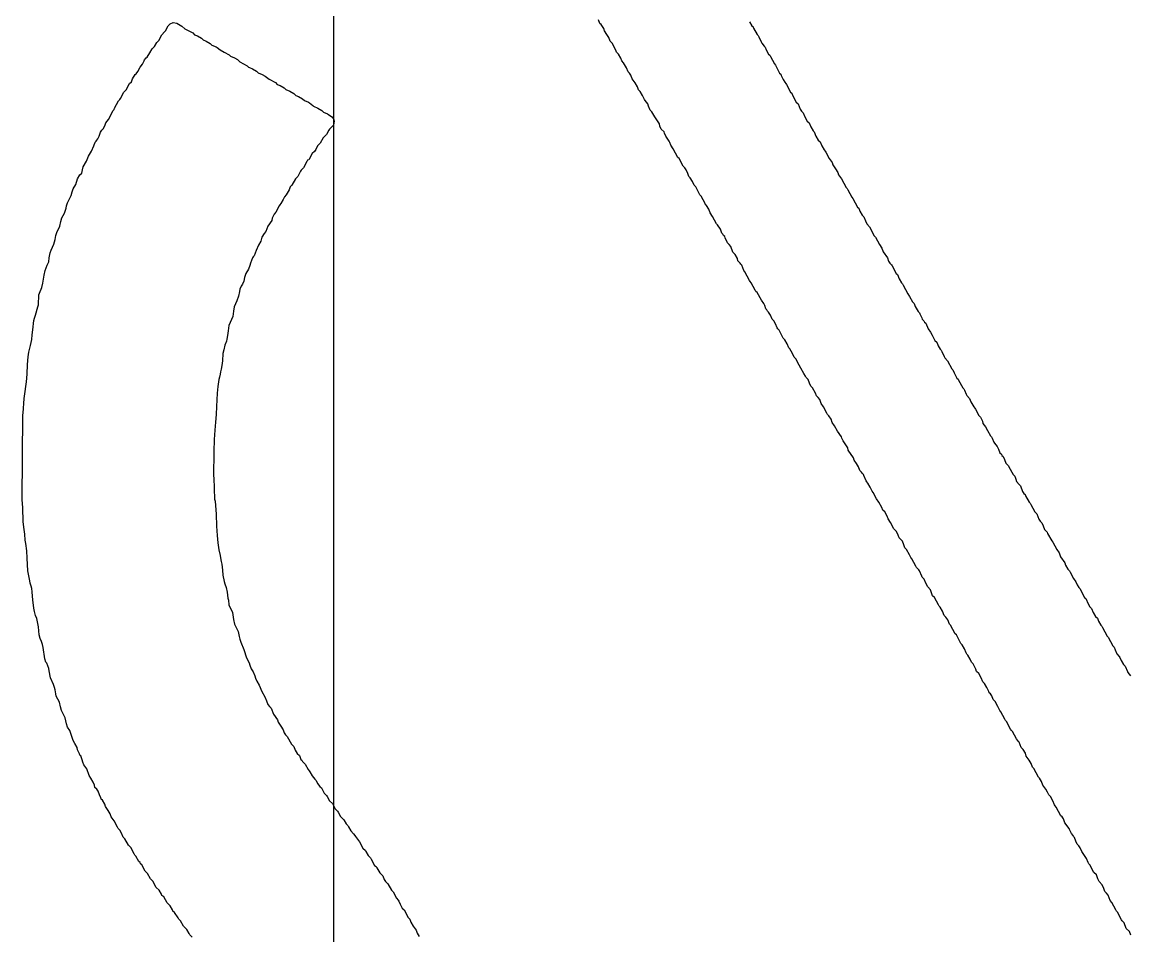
# Model space of a CAD drawing. Header units: inches. Extents: x 0 to 5379, y 0 to 5429.
# Drawn here: x 125.986 to 128.146, y 176.14 to 177.923 of the extents above; entities that cross this region are included whole.
import ezdxf

# ---------------------------------------------------------------- set-up
doc = ezdxf.new("R2010")
doc.units = ezdxf.units.IN
doc.layers.add('Top Layer', color=1, linetype='Continuous')
doc.layers.add('Top Overlay', color=2, linetype='Continuous')

msp = doc.modelspace()

# ---------------------------------------------------------------- linework, layer by layer
at = {"layer": 'Top Layer'}
msp.add_line((126.5936, 157.4444), (126.5936, 219.6116), dxfattribs=at)
at = {"layer": 'Top Overlay'}
for p, q in [((126.2706, 177.9155), (126.2745, 177.9194)), ((126.2745, 177.9194), (126.2802, 177.9217)), ((126.2802, 177.9217), (126.2869, 177.9206)), ((126.2869, 177.9206), (126.2971, 177.9149)), ((127.1124, 177.92), (127.1095, 177.9273)), ((127.1146, 177.9177), (127.1124, 177.92)), ((127.1202, 177.9099), (127.1146, 177.9177)), ((127.4042, 177.9234), (127.4087, 177.9155)), ((126.2537, 177.8896), (126.2582, 177.8975)), ((126.2582, 177.8975), (126.2633, 177.9037)), ((126.2633, 177.9037), (126.265, 177.9054)), ((126.265, 177.9054), (126.2706, 177.9155)), ((126.2971, 177.9149), (126.3027, 177.9093)), ((126.3027, 177.9093), (126.3083, 177.907)), ((126.3083, 177.907), (126.3185, 177.9014)), ((126.3185, 177.9014), (126.3219, 177.898)), ((126.3219, 177.898), (126.3275, 177.8958)), ((126.3275, 177.8958), (126.3354, 177.8913)), ((127.1214, 177.9054), (127.1202, 177.9099)), ((127.1259, 177.8986), (127.1214, 177.9054)), ((127.1298, 177.8924), (127.1259, 177.8986)), ((127.4087, 177.9155), (127.411, 177.9132)), ((127.411, 177.9132), (127.4121, 177.911)), ((127.4121, 177.911), (127.4189, 177.8986)), ((127.4189, 177.8986), (127.4211, 177.8963)), ((127.4211, 177.8963), (127.4222, 177.8941)), ((126.239, 177.8704), (126.2436, 177.8749)), ((126.2436, 177.8749), (126.2481, 177.8828)), ((126.2481, 177.8828), (126.2526, 177.8873)), ((126.2526, 177.8873), (126.2537, 177.8896)), ((126.3354, 177.8913), (126.3388, 177.8879)), ((126.3388, 177.8879), (126.3444, 177.8856)), ((126.3444, 177.8856), (126.3523, 177.8811)), ((126.3523, 177.8811), (126.3557, 177.8777)), ((126.3557, 177.8777), (126.3636, 177.8744)), ((126.3636, 177.8744), (126.3658, 177.8732)), ((127.1326, 177.8851), (127.1298, 177.8924)), ((127.136, 177.8817), (127.1326, 177.8851)), ((127.1417, 177.8715), (127.136, 177.8817)), ((127.4222, 177.8941), (127.4267, 177.8839)), ((127.4267, 177.8839), (127.4279, 177.8817)), ((127.4279, 177.8817), (127.4329, 177.8755)), ((127.4329, 177.8755), (127.4346, 177.8738)), ((127.4346, 177.8738), (127.4369, 177.8682)), ((126.2244, 177.849), (126.2272, 177.853)), ((126.2272, 177.853), (126.2295, 177.8541)), ((126.2295, 177.8541), (126.2345, 177.8625)), ((126.2345, 177.8625), (126.239, 177.8704)), ((126.3658, 177.8732), (126.372, 177.8682)), ((126.372, 177.8682), (126.3793, 177.8642)), ((126.3793, 177.8642), (126.3895, 177.8586)), ((126.3895, 177.8586), (126.3917, 177.8563)), ((126.3917, 177.8563), (126.3996, 177.853)), ((126.3996, 177.853), (126.4053, 177.8496)), ((127.1439, 177.8659), (127.1417, 177.8715)), ((127.145, 177.8637), (127.1439, 177.8659)), ((127.1484, 177.8603), (127.145, 177.8637)), ((127.1529, 177.8524), (127.1484, 177.8603)), ((127.1552, 177.8468), (127.1529, 177.8524)), ((127.4369, 177.8682), (127.4414, 177.8603)), ((127.4414, 177.8603), (127.4437, 177.858)), ((127.4437, 177.858), (127.4448, 177.8558)), ((127.4448, 177.8558), (127.4527, 177.8411)), ((126.2109, 177.8265), (126.2154, 177.8344)), ((126.2154, 177.8344), (126.2205, 177.8406)), ((126.2205, 177.8406), (126.2233, 177.8468)), ((126.2233, 177.8468), (126.2244, 177.849)), ((126.4053, 177.8496), (126.4098, 177.8451)), ((126.4098, 177.8451), (126.4244, 177.8372)), ((126.4244, 177.8372), (126.4267, 177.8349)), ((126.4267, 177.8349), (126.4289, 177.8338)), ((126.4289, 177.8338), (126.4346, 177.8315)), ((126.4346, 177.8315), (126.4424, 177.827)), ((127.1586, 177.8434), (127.1552, 177.8468)), ((127.1642, 177.8332), (127.1586, 177.8434)), ((127.1676, 177.8253), (127.1642, 177.8332)), ((127.4527, 177.8411), (127.4549, 177.8389)), ((127.4549, 177.8389), (127.4572, 177.8332)), ((127.4572, 177.8332), (127.4628, 177.8231)), ((126.1985, 177.8062), (126.2007, 177.8118)), ((126.2007, 177.8118), (126.2058, 177.8203)), ((126.2058, 177.8203), (126.2081, 177.8214)), ((126.2081, 177.8214), (126.2109, 177.8265)), ((126.4424, 177.827), (126.4458, 177.8237)), ((126.4458, 177.8237), (126.4537, 177.8203)), ((126.4537, 177.8203), (126.4593, 177.8169)), ((126.4593, 177.8169), (126.4672, 177.8113)), ((126.4672, 177.8113), (126.4796, 177.8045)), ((127.1698, 177.8231), (127.1676, 177.8253)), ((127.1726, 177.8191), (127.1698, 177.8231)), ((127.1755, 177.8118), (127.1726, 177.8191)), ((127.1811, 177.8039), (127.1755, 177.8118)), ((127.4628, 177.8231), (127.4651, 177.8208)), ((127.4651, 177.8208), (127.4662, 177.8186)), ((127.4662, 177.8186), (127.4696, 177.8107)), ((127.4696, 177.8107), (127.4729, 177.8051)), ((126.1838, 177.7859), (126.1883, 177.7904)), ((126.1883, 177.7904), (126.1951, 177.8028)), ((126.1951, 177.8028), (126.1985, 177.8062)), ((126.4796, 177.8045), (126.483, 177.8011)), ((126.483, 177.8011), (126.4886, 177.7989)), ((126.4886, 177.7989), (126.4965, 177.7944)), ((126.4965, 177.7944), (126.4999, 177.791)), ((126.4999, 177.791), (126.5078, 177.7876)), ((126.5078, 177.7876), (126.5157, 177.7831)), ((127.1856, 177.796), (127.1811, 177.8039)), ((127.1879, 177.7904), (127.1856, 177.796)), ((127.1912, 177.787), (127.1879, 177.7904)), ((127.1957, 177.7791), (127.1912, 177.787)), ((127.4729, 177.8051), (127.4752, 177.8028)), ((127.4752, 177.8028), (127.4763, 177.8006)), ((127.4763, 177.8006), (127.4842, 177.7859)), ((126.1658, 177.7544), (126.1737, 177.769)), ((126.1737, 177.769), (126.1759, 177.7713)), ((126.1759, 177.7713), (126.1771, 177.7735)), ((126.1771, 177.7735), (126.1838, 177.7859)), ((126.5157, 177.7831), (126.5191, 177.7797)), ((126.5191, 177.7797), (126.5247, 177.7775)), ((126.5247, 177.7775), (126.5326, 177.7729)), ((126.5326, 177.7729), (126.536, 177.7696)), ((126.536, 177.7696), (126.5439, 177.7662)), ((126.5439, 177.7662), (126.5461, 177.7651)), ((127.1991, 177.7713), (127.1957, 177.7791)), ((127.2008, 177.7696), (127.1991, 177.7713)), ((127.2059, 177.7634), (127.2008, 177.7696)), ((127.4842, 177.7859), (127.4865, 177.7837)), ((127.4865, 177.7837), (127.4876, 177.7814)), ((127.4876, 177.7814), (127.4955, 177.7667)), ((127.4955, 177.7667), (127.4989, 177.7634)), ((126.154, 177.7324), (126.163, 177.7504)), ((126.163, 177.7504), (126.1647, 177.7521)), ((126.1647, 177.7521), (126.1658, 177.7544)), ((126.5461, 177.7651), (126.5523, 177.76)), ((126.5523, 177.76), (126.554, 177.7583)), ((126.554, 177.7583), (126.5619, 177.7549)), ((126.5619, 177.7549), (126.5698, 177.7504)), ((126.5698, 177.7504), (126.5732, 177.747)), ((126.5732, 177.747), (126.581, 177.7437)), ((127.207, 177.7589), (127.2059, 177.7634)), ((127.2104, 177.751), (127.207, 177.7589)), ((127.2138, 177.7476), (127.2104, 177.751)), ((127.2194, 177.7375), (127.2138, 177.7476)), ((127.4989, 177.7634), (127.5028, 177.7527)), ((127.5028, 177.7527), (127.5056, 177.7487)), ((127.5056, 177.7487), (127.509, 177.7453)), ((127.509, 177.7453), (127.5124, 177.7375)), ((126.1444, 177.7149), (126.1472, 177.7222)), ((126.1472, 177.7222), (126.1489, 177.7262)), ((126.1489, 177.7262), (126.154, 177.7324)), ((126.581, 177.7437), (126.5833, 177.7425)), ((126.5833, 177.7425), (126.5895, 177.7375)), ((126.5895, 177.7375), (126.5929, 177.7341)), ((126.5929, 177.7341), (126.594, 177.7296)), ((126.594, 177.7296), (126.5929, 177.7217)), ((127.2284, 177.7239), (127.2194, 177.7375)), ((127.2295, 177.7194), (127.2284, 177.7239)), ((127.5124, 177.7375), (127.5169, 177.7296)), ((127.5169, 177.7296), (127.5203, 177.7262)), ((127.5203, 177.7262), (127.5237, 177.7183)), ((126.1354, 177.7003), (126.1382, 177.7076)), ((126.1382, 177.7076), (126.141, 177.7115)), ((126.141, 177.7115), (126.1444, 177.7149)), ((126.5794, 177.7036), (126.5726, 177.6969)), ((126.5839, 177.7115), (126.5794, 177.7036)), ((126.585, 177.7138), (126.5839, 177.7115)), ((126.5929, 177.7217), (126.585, 177.7138)), ((127.2318, 177.7138), (127.2295, 177.7194)), ((127.2374, 177.7082), (127.2318, 177.7138)), ((127.2386, 177.7059), (127.2374, 177.7082)), ((127.2408, 177.7003), (127.2386, 177.7059)), ((127.5237, 177.7183), (127.5282, 177.7104)), ((127.5282, 177.7104), (127.5304, 177.7082)), ((127.5304, 177.7082), (127.5338, 177.7003)), ((126.1207, 177.671), (126.1252, 177.6811)), ((126.1252, 177.6811), (126.1281, 177.6884)), ((126.1281, 177.6884), (126.1297, 177.6901)), ((126.1297, 177.6901), (126.1309, 177.6924)), ((126.1309, 177.6924), (126.1331, 177.6946)), ((126.1331, 177.6946), (126.1354, 177.7003)), ((126.5613, 177.6811), (126.5585, 177.6738)), ((126.567, 177.6867), (126.5613, 177.6811)), ((126.5726, 177.6969), (126.567, 177.6867)), ((127.2476, 177.6901), (127.2408, 177.7003)), ((127.2487, 177.6879), (127.2476, 177.6901)), ((127.251, 177.6822), (127.2487, 177.6879)), ((127.2555, 177.6755), (127.251, 177.6822)), ((127.5338, 177.7003), (127.5383, 177.6924)), ((127.5383, 177.6924), (127.5417, 177.689)), ((127.5417, 177.689), (127.5451, 177.6811)), ((127.5451, 177.6811), (127.5496, 177.6732)), ((126.1111, 177.6512), (126.1151, 177.6608)), ((126.1151, 177.6608), (126.1207, 177.671)), ((126.5512, 177.6665), (126.5444, 177.6541)), ((126.5557, 177.6698), (126.5512, 177.6665)), ((126.5568, 177.6721), (126.5557, 177.6698)), ((126.5585, 177.6738), (126.5568, 177.6721)), ((127.2645, 177.6586), (127.2555, 177.6755)), ((127.2667, 177.6563), (127.2645, 177.6586)), ((127.5496, 177.6732), (127.5518, 177.671)), ((127.5518, 177.671), (127.553, 177.6687)), ((127.553, 177.6687), (127.5597, 177.6563)), ((126.1033, 177.6343), (126.1044, 177.64)), ((126.1044, 177.64), (126.1111, 177.6512)), ((126.5343, 177.6383), (126.5298, 177.6338)), ((126.541, 177.6507), (126.5343, 177.6383)), ((126.5422, 177.6529), (126.541, 177.6507)), ((126.5444, 177.6541), (126.5422, 177.6529)), ((127.2746, 177.6417), (127.2667, 177.6563)), ((127.278, 177.6383), (127.2746, 177.6417)), ((127.2808, 177.6343), (127.278, 177.6383)), ((127.5597, 177.6563), (127.5654, 177.6484)), ((127.5654, 177.6484), (127.5665, 177.6439)), ((127.5665, 177.6439), (127.5721, 177.636)), ((127.5721, 177.636), (127.5766, 177.6293)), ((126.0903, 177.6056), (126.0937, 177.6169)), ((126.0937, 177.6169), (126.0982, 177.6248)), ((126.0982, 177.6248), (126.1016, 177.6281)), ((126.1016, 177.6281), (126.1033, 177.6343)), ((126.5185, 177.6169), (126.5117, 177.6045)), ((126.523, 177.6214), (126.5185, 177.6169)), ((126.5286, 177.6315), (126.523, 177.6214)), ((126.5298, 177.6338), (126.5286, 177.6315)), ((127.2836, 177.627), (127.2808, 177.6343)), ((127.2859, 177.6214), (127.2836, 177.627)), ((127.2887, 177.6186), (127.2859, 177.6214)), ((127.2932, 177.6118), (127.2887, 177.6186)), ((127.5766, 177.6293), (127.5777, 177.6248)), ((127.5777, 177.6248), (127.5834, 177.6169)), ((127.5834, 177.6169), (127.5924, 177.6)), ((126.083, 177.5915), (126.0852, 177.5972)), ((126.0852, 177.5972), (126.0903, 177.6056)), ((126.5061, 177.5955), (126.5005, 177.5853)), ((126.5084, 177.6011), (126.5061, 177.5955)), ((126.5117, 177.6045), (126.5084, 177.6011)), ((127.296, 177.6045), (127.2932, 177.6118)), ((127.2994, 177.6011), (127.296, 177.6045)), ((127.305, 177.591), (127.2994, 177.6011)), ((127.5924, 177.6), (127.5946, 177.5977)), ((127.5946, 177.5977), (127.5958, 177.5955)), ((127.5958, 177.5955), (127.6037, 177.5808)), ((126.074, 177.5701), (126.0813, 177.5842)), ((126.0813, 177.5842), (126.083, 177.5915)), ((126.4948, 177.5763), (126.4903, 177.5684)), ((126.4971, 177.5819), (126.4948, 177.5763)), ((126.5005, 177.5853), (126.4971, 177.5819)), ((127.3073, 177.5853), (127.305, 177.591)), ((127.3096, 177.5831), (127.3073, 177.5853)), ((127.3174, 177.5684), (127.3096, 177.5831)), ((127.6037, 177.5808), (127.6059, 177.5786)), ((127.6059, 177.5786), (127.6149, 177.5617)), ((126.0627, 177.5408), (126.0683, 177.5498)), ((126.0683, 177.5498), (126.0711, 177.5594)), ((126.0711, 177.5594), (126.0723, 177.5639)), ((126.0723, 177.5639), (126.074, 177.5701)), ((126.4802, 177.5515), (126.4768, 177.5481)), ((126.487, 177.5639), (126.4802, 177.5515)), ((126.4881, 177.5662), (126.487, 177.5639)), ((126.4903, 177.5684), (126.4881, 177.5662)), ((127.3186, 177.5662), (127.3174, 177.5684)), ((127.3203, 177.5645), (127.3186, 177.5662)), ((127.3248, 177.5577), (127.3203, 177.5645)), ((127.3276, 177.5504), (127.3248, 177.5577)), ((127.3321, 177.5436), (127.3276, 177.5504)), ((127.6149, 177.5617), (127.6172, 177.5594)), ((127.6172, 177.5594), (127.6194, 177.5538)), ((127.6194, 177.5538), (127.6239, 177.5459)), ((126.0588, 177.5245), (126.061, 177.5335)), ((126.061, 177.5335), (126.0627, 177.5408)), ((126.4723, 177.5357), (126.4644, 177.5245)), ((126.4734, 177.5403), (126.4723, 177.5357)), ((126.4768, 177.5481), (126.4734, 177.5403)), ((127.34, 177.529), (127.3321, 177.5436)), ((127.3417, 177.5273), (127.34, 177.529)), ((127.6239, 177.5459), (127.6273, 177.5425)), ((127.6273, 177.5425), (127.6307, 177.5346)), ((127.6307, 177.5346), (127.633, 177.529)), ((127.633, 177.529), (127.638, 177.5228)), ((126.0497, 177.4986), (126.0509, 177.5064)), ((126.0509, 177.5064), (126.0531, 177.5121)), ((126.0531, 177.5121), (126.0588, 177.5245)), ((126.4577, 177.5098), (126.4532, 177.5031)), ((126.4605, 177.5138), (126.4577, 177.5098)), ((126.4644, 177.5245), (126.4605, 177.5138)), ((127.3473, 177.5183), (127.3417, 177.5273)), ((127.3501, 177.511), (127.3473, 177.5183)), ((127.3524, 177.5087), (127.3501, 177.511)), ((127.3535, 177.5064), (127.3524, 177.5087)), ((127.3558, 177.5042), (127.3535, 177.5064)), ((127.638, 177.5228), (127.6476, 177.5053)), ((126.0424, 177.4777), (126.0475, 177.4895)), ((126.0475, 177.4895), (126.0497, 177.4986)), ((126.4464, 177.4873), (126.4419, 177.4772)), ((126.4509, 177.4952), (126.4464, 177.4873)), ((126.4532, 177.5031), (126.4509, 177.4952)), ((127.3569, 177.5019), (127.3558, 177.5042)), ((127.3614, 177.4918), (127.3569, 177.5019)), ((127.3648, 177.4884), (127.3614, 177.4918)), ((127.3676, 177.4845), (127.3648, 177.4884)), ((127.3715, 177.4738), (127.3676, 177.4845)), ((127.6476, 177.5053), (127.6499, 177.5031)), ((127.6499, 177.5031), (127.6578, 177.4884)), ((127.6578, 177.4884), (127.6623, 177.4817)), ((126.0385, 177.4625), (126.0402, 177.4721)), ((126.0402, 177.4721), (126.0424, 177.4777)), ((126.4362, 177.4648), (126.4351, 177.4625)), ((126.4379, 177.4664), (126.4362, 177.4648)), ((126.4419, 177.4772), (126.4379, 177.4664)), ((127.376, 177.4693), (127.3715, 177.4738)), ((127.3805, 177.4614), (127.376, 177.4693)), ((127.6623, 177.4817), (127.6651, 177.4743)), ((127.6651, 177.4743), (127.6735, 177.4625)), ((126.0306, 177.4377), (126.0345, 177.4484)), ((126.0345, 177.4484), (126.0373, 177.4546)), ((126.0373, 177.4546), (126.0385, 177.4625)), ((126.4295, 177.4479), (126.4267, 177.4405)), ((126.4306, 177.4524), (126.4295, 177.4479)), ((126.4351, 177.4625), (126.4306, 177.4524)), ((127.3817, 177.4569), (127.3805, 177.4614)), ((127.3862, 177.4524), (127.3817, 177.4569)), ((127.3873, 177.4501), (127.3862, 177.4524)), ((127.389, 177.4484), (127.3873, 177.4501)), ((127.3929, 177.4377), (127.389, 177.4484)), ((127.6735, 177.4625), (127.6752, 177.4563)), ((127.6752, 177.4563), (127.678, 177.4524)), ((127.678, 177.4524), (127.6814, 177.449)), ((127.6814, 177.449), (127.6825, 177.4467)), ((127.6825, 177.4467), (127.6904, 177.4321)), ((126.0261, 177.4129), (126.0283, 177.4287)), ((126.0283, 177.4287), (126.0306, 177.4377)), ((126.4193, 177.4242), (126.4177, 177.4169)), ((126.4216, 177.4321), (126.4193, 177.4242)), ((126.4267, 177.4405), (126.4216, 177.4321)), ((127.3952, 177.4355), (127.3929, 177.4377)), ((127.4042, 177.4186), (127.3952, 177.4355)), ((127.6904, 177.4321), (127.6927, 177.4298)), ((127.6927, 177.4298), (127.6961, 177.4219)), ((127.6961, 177.4219), (127.7006, 177.414)), ((126.0193, 177.3938), (126.0238, 177.405)), ((126.0238, 177.405), (126.0261, 177.4129)), ((126.4103, 177.4017), (126.4092, 177.3971)), ((126.4126, 177.4073), (126.4103, 177.4017)), ((126.4137, 177.4095), (126.4126, 177.4073)), ((126.4154, 177.4112), (126.4137, 177.4095)), ((126.4177, 177.4169), (126.4154, 177.4112)), ((127.4053, 177.4163), (127.4042, 177.4186)), ((127.4076, 177.414), (127.4053, 177.4163)), ((127.4155, 177.3994), (127.4076, 177.414)), ((127.4166, 177.3971), (127.4155, 177.3994)), ((127.7006, 177.414), (127.7028, 177.4118)), ((127.7028, 177.4118), (127.704, 177.4095)), ((127.704, 177.4095), (127.713, 177.3926)), ((126.0171, 177.3712), (126.0182, 177.3904)), ((126.0182, 177.3904), (126.0193, 177.3938)), ((126.4041, 177.3786), (126.3991, 177.3667)), ((126.4075, 177.3876), (126.4041, 177.3786)), ((126.4092, 177.3971), (126.4075, 177.3876)), ((127.4189, 177.3949), (127.4166, 177.3971)), ((127.4273, 177.3797), (127.4189, 177.3949)), ((127.4324, 177.3735), (127.4273, 177.3797)), ((127.713, 177.3926), (127.7163, 177.387)), ((127.7163, 177.387), (127.722, 177.3769)), ((127.722, 177.3769), (127.7254, 177.3735)), ((126.0114, 177.3509), (126.0159, 177.3667)), ((126.0159, 177.3667), (126.0171, 177.3712)), ((126.3979, 177.3588), (126.3962, 177.3481)), ((126.3991, 177.3667), (126.3979, 177.3588)), ((127.4341, 177.3695), (127.4324, 177.3735)), ((127.4358, 177.3633), (127.4341, 177.3695)), ((127.438, 177.3611), (127.4358, 177.3633)), ((127.4391, 177.3588), (127.438, 177.3611)), ((127.4414, 177.3566), (127.4391, 177.3588)), ((127.4448, 177.3509), (127.4414, 177.3566)), ((127.7254, 177.3735), (127.7276, 177.3678)), ((127.7276, 177.3678), (127.7332, 177.3577)), ((127.7332, 177.3577), (127.7355, 177.3554)), ((127.7355, 177.3554), (127.7366, 177.3532)), ((126.0064, 177.3222), (126.0086, 177.3402)), ((126.0086, 177.3402), (126.0097, 177.3447)), ((126.0097, 177.3447), (126.0114, 177.3509)), ((126.3912, 177.3363), (126.3889, 177.3307)), ((126.394, 177.3425), (126.3912, 177.3363)), ((126.3962, 177.3481), (126.394, 177.3425)), ((127.4482, 177.3431), (127.4448, 177.3509)), ((127.4515, 177.3397), (127.4482, 177.3431)), ((127.4549, 177.334), (127.4515, 177.3397)), ((127.4583, 177.3262), (127.4549, 177.334)), ((127.7366, 177.3532), (127.74, 177.3453)), ((127.74, 177.3453), (127.7411, 177.3431)), ((127.7411, 177.3431), (127.7445, 177.3397)), ((127.7445, 177.3397), (127.7456, 177.3374)), ((127.7456, 177.3374), (127.7479, 177.3352)), ((127.7479, 177.3352), (127.7524, 177.3239)), ((126.0041, 177.3031), (126.0052, 177.3121)), ((126.0052, 177.3121), (126.0064, 177.3222)), ((126.3872, 177.32), (126.3861, 177.3109)), ((126.3889, 177.3307), (126.3872, 177.32)), ((127.4594, 177.3239), (127.4583, 177.3262)), ((127.4617, 177.3216), (127.4594, 177.3239)), ((127.4662, 177.3138), (127.4617, 177.3216)), ((127.4696, 177.3059), (127.4662, 177.3138)), ((127.7524, 177.3239), (127.7575, 177.3177)), ((127.7575, 177.3177), (127.7603, 177.3115)), ((125.9985, 177.2783), (126.0018, 177.2918)), ((126.0018, 177.2918), (126.0041, 177.3031)), ((126.381, 177.2923), (126.3788, 177.2833)), ((126.3838, 177.2997), (126.381, 177.2923)), ((126.385, 177.3042), (126.3838, 177.2997)), ((126.3861, 177.3109), (126.385, 177.3042)), ((127.4729, 177.3025), (127.4696, 177.3059)), ((127.4775, 177.2946), (127.4729, 177.3025)), ((127.4808, 177.2867), (127.4775, 177.2946)), ((127.7603, 177.3115), (127.7659, 177.3014)), ((127.7659, 177.3014), (127.7693, 177.298)), ((127.7693, 177.298), (127.7721, 177.2907)), ((127.7721, 177.2907), (127.7761, 177.2845)), ((125.9962, 177.2546), (125.9973, 177.2692)), ((125.9973, 177.2692), (125.9985, 177.2783)), ((126.3771, 177.276), (126.376, 177.2614)), ((126.3788, 177.2833), (126.3771, 177.276)), ((127.4825, 177.285), (127.4808, 177.2867)), ((127.4882, 177.276), (127.4825, 177.285)), ((127.491, 177.2687), (127.4882, 177.276)), ((127.4944, 177.2653), (127.491, 177.2687)), ((127.7761, 177.2845), (127.7783, 177.2822)), ((127.7783, 177.2822), (127.7795, 177.28)), ((127.7795, 177.28), (127.784, 177.2698)), ((127.784, 177.2698), (127.7851, 177.2676)), ((125.9951, 177.2354), (125.9962, 177.2546)), ((126.3748, 177.2523), (126.3737, 177.2456)), ((126.376, 177.2614), (126.3748, 177.2523)), ((127.5011, 177.2529), (127.4944, 177.2653)), ((127.5045, 177.2473), (127.5011, 177.2529)), ((127.5101, 177.2371), (127.5045, 177.2473)), ((127.7851, 177.2676), (127.7902, 177.2614)), ((127.7902, 177.2614), (127.7986, 177.2461)), ((125.994, 177.2208), (125.9951, 177.2354)), ((126.3692, 177.2253), (126.3669, 177.2118)), ((126.3703, 177.2298), (126.3692, 177.2253)), ((126.3715, 177.2354), (126.3703, 177.2298)), ((126.3726, 177.2399), (126.3715, 177.2354)), ((126.3737, 177.2456), (126.3726, 177.2399)), ((127.5135, 177.2315), (127.5101, 177.2371)), ((127.5146, 177.2292), (127.5135, 177.2315)), ((127.5186, 177.2253), (127.5146, 177.2292)), ((127.5214, 177.218), (127.5186, 177.2253)), ((127.7986, 177.2461), (127.8009, 177.2439)), ((127.8009, 177.2439), (127.8031, 177.2383)), ((127.8031, 177.2383), (127.8087, 177.2281)), ((127.8087, 177.2281), (127.811, 177.2259)), ((127.811, 177.2259), (127.8121, 177.2236)), ((125.9917, 177.2016), (125.9928, 177.2118)), ((125.9928, 177.2118), (125.994, 177.2208)), ((126.3669, 177.2118), (126.3658, 177.1983)), ((127.5237, 177.2123), (127.5214, 177.218)), ((127.527, 177.209), (127.5237, 177.2123)), ((127.5327, 177.1988), (127.527, 177.209)), ((127.8121, 177.2236), (127.82, 177.209)), ((127.82, 177.209), (127.8223, 177.2067)), ((127.8223, 177.2067), (127.8234, 177.2045)), ((127.8234, 177.2045), (127.8268, 177.1966)), ((125.9878, 177.1594), (125.9895, 177.1881)), ((125.9895, 177.1881), (125.9917, 177.2016)), ((126.3658, 177.1983), (126.3647, 177.1723)), ((127.5349, 177.1932), (127.5327, 177.1988)), ((127.5383, 177.1898), (127.5349, 177.1932)), ((127.5411, 177.1859), (127.5383, 177.1898)), ((127.5439, 177.1785), (127.5411, 177.1859)), ((127.8268, 177.1966), (127.8279, 177.1943)), ((127.8279, 177.1943), (127.833, 177.1881)), ((127.833, 177.1881), (127.8358, 177.1819)), ((126.3647, 177.1723), (126.3636, 177.1566)), ((127.5484, 177.1718), (127.5439, 177.1785)), ((127.5552, 177.1594), (127.5484, 177.1718)), ((127.8358, 177.1819), (127.8414, 177.1718)), ((127.8414, 177.1718), (127.8437, 177.1695)), ((127.8437, 177.1695), (127.8448, 177.1673)), ((127.8448, 177.1673), (127.8516, 177.1549)), ((125.9855, 176.9903), (125.9866, 177.156)), ((125.9866, 177.156), (125.9878, 177.1594)), ((126.3624, 177.1419), (126.3613, 177.1261)), ((126.3636, 177.1566), (126.3624, 177.1419)), ((127.5563, 177.1571), (127.5552, 177.1594)), ((127.5592, 177.1543), (127.5563, 177.1571)), ((127.5637, 177.1475), (127.5592, 177.1543)), ((127.5654, 177.1413), (127.5637, 177.1475)), ((127.5699, 177.1346), (127.5654, 177.1413)), ((127.8516, 177.1549), (127.855, 177.1515)), ((127.855, 177.1515), (127.8583, 177.1436)), ((127.8583, 177.1436), (127.8595, 177.1391)), ((127.8595, 177.1391), (127.8645, 177.1329)), ((126.3613, 177.1261), (126.3602, 177.1081)), ((127.5755, 177.1244), (127.5699, 177.1346)), ((127.5834, 177.1132), (127.5755, 177.1244)), ((127.8645, 177.1329), (127.8685, 177.1256)), ((127.8685, 177.1256), (127.8741, 177.1154)), ((126.3602, 177.1081), (126.3591, 177.0844)), ((127.5845, 177.1109), (127.5834, 177.1132)), ((127.5868, 177.1053), (127.5845, 177.1109)), ((127.5958, 177.0918), (127.5868, 177.1053)), ((127.8741, 177.1154), (127.8764, 177.1132)), ((127.8764, 177.1132), (127.8775, 177.1109)), ((127.8775, 177.1109), (127.8809, 177.103)), ((127.8809, 177.103), (127.882, 177.1008)), ((127.882, 177.1008), (127.8871, 177.0946)), ((126.3591, 177.0844), (126.3585, 177.0366)), ((127.5969, 177.0873), (127.5958, 177.0918)), ((127.607, 177.0726), (127.5969, 177.0873)), ((127.8871, 177.0946), (127.8899, 177.0895)), ((127.8899, 177.0895), (127.8927, 177.0822)), ((127.8927, 177.0822), (127.8955, 177.0794)), ((127.8955, 177.0794), (127.8966, 177.0771)), ((127.8966, 177.0771), (127.8989, 177.0749)), ((127.8989, 177.0749), (127.9012, 177.0692)), ((127.6082, 177.0681), (127.607, 177.0726)), ((127.6127, 177.0613), (127.6082, 177.0681)), ((127.6166, 177.0551), (127.6127, 177.0613)), ((127.6194, 177.0478), (127.6166, 177.0551)), ((127.9012, 177.0692), (127.904, 177.0619)), ((127.904, 177.0619), (127.909, 177.0568)), ((127.909, 177.0568), (127.9102, 177.0546)), ((127.9102, 177.0546), (127.9181, 177.0399)), ((126.3585, 177.0366), (126.3596, 177.0332)), ((126.3596, 177.0332), (126.3607, 176.9915)), ((127.6228, 177.0444), (127.6194, 177.0478)), ((127.6239, 177.0422), (127.6228, 177.0444)), ((127.6262, 177.0399), (127.6239, 177.0422)), ((127.6273, 177.0377), (127.6262, 177.0399)), ((127.6318, 177.0275), (127.6273, 177.0377)), ((127.9181, 177.0399), (127.9214, 177.0366)), ((127.9214, 177.0366), (127.9237, 177.0309)), ((127.9237, 177.0309), (127.9248, 177.0264)), ((127.633, 177.0253), (127.6318, 177.0275)), ((127.6352, 177.023), (127.633, 177.0253)), ((127.6397, 177.0151), (127.6352, 177.023)), ((127.6431, 177.0073), (127.6397, 177.0151)), ((127.9248, 177.0264), (127.9299, 177.0202)), ((127.9299, 177.0202), (127.9327, 177.0174)), ((127.9327, 177.0174), (127.9366, 177.0067)), ((125.9866, 176.9757), (125.9855, 176.9903)), ((126.3607, 176.9915), (126.3619, 176.9881)), ((126.3619, 176.9881), (126.3636, 176.9627)), ((127.6454, 177.005), (127.6431, 177.0073)), ((127.6521, 176.9926), (127.6454, 177.005)), ((127.6566, 176.9858), (127.6521, 176.9926)), ((127.9366, 177.0067), (127.9395, 177.0027)), ((127.9395, 177.0027), (127.9417, 177.0005)), ((127.9417, 177.0005), (127.9428, 176.9982)), ((127.9428, 176.9982), (127.9496, 176.9858)), ((125.9878, 176.9475), (125.9866, 176.9757)), ((127.6623, 176.9757), (127.6566, 176.9858)), ((127.6645, 176.9701), (127.6623, 176.9757)), ((127.6679, 176.9667), (127.6645, 176.9701)), ((127.6724, 176.9588), (127.6679, 176.9667)), ((127.9496, 176.9858), (127.9519, 176.9836)), ((127.9519, 176.9836), (127.953, 176.9813)), ((127.953, 176.9813), (127.9609, 176.9667)), ((127.9609, 176.9667), (127.9643, 176.9633)), ((125.9895, 176.9323), (125.9878, 176.9475)), ((126.3636, 176.9627), (126.3647, 176.9391)), ((127.6747, 176.9532), (127.6724, 176.9588)), ((127.6792, 176.9464), (127.6747, 176.9532)), ((127.6859, 176.934), (127.6792, 176.9464)), ((127.9643, 176.9633), (127.9682, 176.9526)), ((127.9682, 176.9526), (127.971, 176.9487)), ((127.971, 176.9487), (127.9744, 176.9453)), ((127.9744, 176.9453), (127.9767, 176.9396)), ((125.9906, 176.9233), (125.9895, 176.9323)), ((125.9917, 176.912), (125.9906, 176.9233)), ((126.3647, 176.9391), (126.3658, 176.9211)), ((127.691, 176.9289), (127.6859, 176.934)), ((127.6938, 176.9216), (127.691, 176.9289)), ((127.9767, 176.9396), (127.9795, 176.9323)), ((127.9795, 176.9323), (127.9845, 176.9272)), ((127.9845, 176.9272), (127.9857, 176.925)), ((127.9857, 176.925), (127.9936, 176.9103)), ((125.9928, 176.9053), (125.9917, 176.912)), ((125.9945, 176.8912), (125.9928, 176.9053)), ((126.3658, 176.9211), (126.3669, 176.9064)), ((126.3669, 176.9064), (126.3692, 176.8929)), ((127.6961, 176.916), (127.6938, 176.9216)), ((127.7023, 176.9098), (127.6961, 176.916)), ((127.7051, 176.9025), (127.7023, 176.9098)), ((127.7073, 176.8968), (127.7051, 176.9025)), ((127.9936, 176.9103), (127.9958, 176.9081)), ((127.9958, 176.9081), (128.0037, 176.8934)), ((125.9956, 176.8765), (125.9945, 176.8912)), ((126.3692, 176.8929), (126.3715, 176.8816)), ((126.3715, 176.8816), (126.3726, 176.8771)), ((127.7107, 176.8934), (127.7073, 176.8968)), ((127.7163, 176.8833), (127.7107, 176.8934)), ((127.7186, 176.8777), (127.7163, 176.8833)), ((128.0037, 176.8934), (128.0082, 176.8867)), ((128.0082, 176.8867), (128.011, 176.8794)), ((125.9968, 176.8517), (125.9956, 176.8765)), ((126.3726, 176.8771), (126.3737, 176.8703)), ((126.3737, 176.8703), (126.3748, 176.8647)), ((126.3748, 176.8647), (126.376, 176.8534)), ((127.7209, 176.8754), (127.7186, 176.8777)), ((127.7287, 176.8608), (127.7209, 176.8754)), ((127.7299, 176.8585), (127.7287, 176.8608)), ((127.7344, 176.854), (127.7299, 176.8585)), ((128.011, 176.8794), (128.0195, 176.8675)), ((128.0195, 176.8675), (128.0206, 176.863)), ((128.0206, 176.863), (128.0251, 176.8551)), ((126.0002, 176.8326), (125.9968, 176.8517)), ((126.376, 176.8534), (126.3771, 176.8433)), ((126.3771, 176.8433), (126.3793, 176.8309)), ((127.7355, 176.8517), (127.7344, 176.854)), ((127.74, 176.8416), (127.7355, 176.8517)), ((127.7411, 176.8394), (127.74, 176.8416)), ((127.7451, 176.8354), (127.7411, 176.8394)), ((128.0251, 176.8551), (128.0285, 176.8517)), ((128.0285, 176.8517), (128.0296, 176.8495)), ((128.0296, 176.8495), (128.0364, 176.8371)), ((128.0364, 176.8371), (128.0409, 176.8303)), ((126.0013, 176.8281), (126.0002, 176.8326)), ((126.003, 176.8219), (126.0013, 176.8281)), ((126.0041, 176.8174), (126.003, 176.8219)), ((126.0052, 176.8106), (126.0041, 176.8174)), ((126.3793, 176.8309), (126.3805, 176.8264)), ((126.3805, 176.8264), (126.3833, 176.8191)), ((126.3833, 176.8191), (126.3855, 176.8101)), ((127.7479, 176.8281), (127.7451, 176.8354)), ((127.7518, 176.8208), (127.7479, 176.8281)), ((127.7569, 176.8146), (127.7518, 176.8208)), ((128.0409, 176.8303), (128.0431, 176.8247)), ((128.0431, 176.8247), (128.0465, 176.8191)), ((128.0465, 176.8191), (128.0488, 176.8168)), ((128.0488, 176.8168), (128.0499, 176.8146)), ((126.0064, 176.7948), (126.0052, 176.8106)), ((126.0075, 176.7847), (126.0064, 176.7948)), ((126.3855, 176.8101), (126.3867, 176.7988)), ((126.3867, 176.7988), (126.3878, 176.7943)), ((126.3878, 176.7943), (126.3889, 176.7853)), ((127.7586, 176.8106), (127.7569, 176.8146)), ((127.7614, 176.8033), (127.7586, 176.8106)), ((127.7648, 176.7999), (127.7614, 176.8033)), ((127.7727, 176.7853), (127.7648, 176.7999)), ((128.0499, 176.8146), (128.0578, 176.7999)), ((128.0578, 176.7999), (128.06, 176.7977)), ((128.06, 176.7977), (128.0645, 176.7875)), ((126.0086, 176.7791), (126.0075, 176.7847)), ((126.0097, 176.7723), (126.0086, 176.7791)), ((126.0114, 176.765), (126.0097, 176.7723)), ((126.3889, 176.7853), (126.3957, 176.7706)), ((127.7738, 176.783), (127.7727, 176.7853)), ((127.7761, 176.7808), (127.7738, 176.783)), ((127.7806, 176.7729), (127.7761, 176.7808)), ((127.784, 176.765), (127.7806, 176.7729)), ((128.0645, 176.7875), (128.0679, 176.7819)), ((128.0679, 176.7819), (128.0713, 176.7785)), ((128.0713, 176.7785), (128.0747, 176.7706)), ((126.0142, 176.7588), (126.0114, 176.765)), ((126.0171, 176.7424), (126.0142, 176.7588)), ((126.3957, 176.7706), (126.3979, 176.7571)), ((126.3979, 176.7571), (126.3996, 176.7475)), ((127.7873, 176.7616), (127.784, 176.765)), ((127.7907, 176.756), (127.7873, 176.7616)), ((127.7941, 176.7481), (127.7907, 176.756)), ((128.0747, 176.7706), (128.0792, 176.7627)), ((128.0792, 176.7627), (128.0826, 176.7593)), ((128.0826, 176.7593), (128.0848, 176.7537)), ((128.0848, 176.7537), (128.0893, 176.7458)), ((126.0187, 176.7272), (126.0171, 176.7424)), ((126.3996, 176.7475), (126.4069, 176.7334)), ((126.4069, 176.7334), (126.4086, 176.7239)), ((127.7964, 176.7458), (127.7941, 176.7481)), ((127.8054, 176.7289), (127.7964, 176.7458)), ((127.8076, 176.7267), (127.8054, 176.7289)), ((128.0893, 176.7458), (128.0916, 176.7436)), ((128.0916, 176.7436), (128.0927, 176.7413)), ((128.0927, 176.7413), (128.1017, 176.7244)), ((126.0204, 176.7199), (126.0187, 176.7272)), ((126.0233, 176.7137), (126.0204, 176.7199)), ((126.0255, 176.7081), (126.0233, 176.7137)), ((126.0266, 176.7024), (126.0255, 176.7081)), ((126.4086, 176.7239), (126.4098, 176.7182)), ((126.4098, 176.7182), (126.412, 176.7126)), ((126.412, 176.7126), (126.4182, 176.6985)), ((127.8166, 176.7098), (127.8076, 176.7267)), ((127.8189, 176.7075), (127.8166, 176.7098)), ((127.8234, 176.6996), (127.8189, 176.7075)), ((128.1017, 176.7244), (128.104, 176.7222)), ((128.104, 176.7222), (128.113, 176.7053)), ((126.03, 176.6799), (126.0266, 176.7024)), ((126.4182, 176.6985), (126.4199, 176.6923)), ((126.4199, 176.6923), (126.421, 176.6878)), ((126.421, 176.6878), (126.4233, 176.6822)), ((127.8268, 176.6917), (127.8234, 176.6996)), ((127.8279, 176.6895), (127.8268, 176.6917)), ((127.8302, 176.6872), (127.8279, 176.6895)), ((127.8347, 176.6793), (127.8302, 176.6872)), ((128.113, 176.7053), (128.1153, 176.703)), ((128.1153, 176.703), (128.1175, 176.6974)), ((128.1175, 176.6974), (128.1203, 176.69)), ((128.1203, 176.69), (128.1254, 176.685)), ((126.0317, 176.6737), (126.03, 176.6799)), ((126.0334, 176.672), (126.0317, 176.6737)), ((126.0373, 176.6613), (126.0334, 176.672)), ((126.4233, 176.6822), (126.4284, 176.6726)), ((126.4284, 176.6726), (126.4295, 176.6681)), ((126.4295, 176.6681), (126.4323, 176.6607)), ((127.8369, 176.6737), (127.8347, 176.6793)), ((127.8403, 176.6703), (127.8369, 176.6737)), ((127.8459, 176.6602), (127.8403, 176.6703)), ((128.1254, 176.685), (128.1265, 176.6827)), ((128.1265, 176.6827), (128.1288, 176.6771)), ((128.1288, 176.6771), (128.1333, 176.6692)), ((128.1333, 176.6692), (128.1367, 176.6658)), ((128.1367, 176.6658), (128.1412, 176.6557)), ((126.0385, 176.6568), (126.0373, 176.6613)), ((126.0407, 176.6433), (126.0385, 176.6568)), ((126.0469, 176.6303), (126.0407, 176.6433)), ((126.4323, 176.6607), (126.4362, 176.6545)), ((126.4362, 176.6545), (126.4396, 176.6467)), ((126.4396, 176.6467), (126.4408, 176.6422)), ((126.4408, 176.6422), (126.443, 176.6365)), ((127.8471, 176.6557), (127.8459, 176.6602)), ((127.8516, 176.6512), (127.8471, 176.6557)), ((127.8561, 176.6433), (127.8516, 176.6512)), ((127.8595, 176.6354), (127.8561, 176.6433)), ((128.1412, 176.6557), (128.1423, 176.6534)), ((128.1423, 176.6534), (128.1474, 176.6472)), ((126.0486, 176.6241), (126.0469, 176.6303)), ((126.0497, 176.6196), (126.0486, 176.6241)), ((126.443, 176.6365), (126.4475, 176.6286)), ((126.4475, 176.6286), (126.4532, 176.6162)), ((127.8628, 176.632), (127.8595, 176.6354)), ((127.8673, 176.6241), (127.8628, 176.632)), ((127.8707, 176.6162), (127.8673, 176.6241)), ((126.0509, 176.6117), (126.0497, 176.6196)), ((126.052, 176.6072), (126.0509, 176.6117)), ((126.0582, 176.5954), (126.052, 176.6072)), ((126.4532, 176.6162), (126.4588, 176.6061)), ((126.4588, 176.6061), (126.4622, 176.5982)), ((127.8719, 176.614), (127.8707, 176.6162)), ((127.8741, 176.6117), (127.8719, 176.614)), ((127.8769, 176.6078), (127.8741, 176.6117)), ((127.8797, 176.6005), (127.8769, 176.6078)), ((127.8831, 176.5971), (127.8797, 176.6005)), ((126.0604, 176.5864), (126.0582, 176.5954)), ((126.0621, 176.579), (126.0604, 176.5864)), ((126.0695, 176.565), (126.0621, 176.579)), ((126.4622, 176.5982), (126.465, 176.5909)), ((126.465, 176.5909), (126.4678, 176.5869)), ((126.4678, 176.5869), (126.4712, 176.5836)), ((126.4712, 176.5836), (126.4757, 176.5723)), ((127.8888, 176.5869), (127.8831, 176.5971)), ((127.8921, 176.579), (127.8888, 176.5869)), ((127.8944, 176.5768), (127.8921, 176.579)), ((126.0723, 176.5531), (126.0695, 176.565)), ((126.4757, 176.5723), (126.4836, 176.561)), ((126.4836, 176.561), (126.4847, 176.5565)), ((126.4847, 176.5565), (126.4903, 176.5486)), ((127.9023, 176.5621), (127.8944, 176.5768)), ((127.9034, 176.5599), (127.9023, 176.5621)), ((127.9057, 176.5576), (127.9034, 176.5599)), ((127.9135, 176.543), (127.9057, 176.5576)), ((126.074, 176.5469), (126.0723, 176.5531)), ((126.0785, 176.5402), (126.074, 176.5469)), ((126.0813, 176.5328), (126.0785, 176.5402)), ((126.4903, 176.5486), (126.4948, 176.5419)), ((126.4948, 176.5419), (126.4965, 176.5357)), ((126.4965, 176.5357), (126.4994, 176.5317)), ((127.9147, 176.5407), (127.9135, 176.543)), ((127.9169, 176.5385), (127.9147, 176.5407)), ((127.9248, 176.5238), (127.9169, 176.5385)), ((126.0824, 176.5283), (126.0813, 176.5328)), ((126.0847, 176.5205), (126.0824, 176.5283)), ((126.0881, 176.5148), (126.0847, 176.5205)), ((126.0926, 176.5069), (126.0881, 176.5148)), ((126.4994, 176.5317), (126.5027, 176.5283)), ((126.5027, 176.5283), (126.5106, 176.5137)), ((126.5106, 176.5137), (126.5151, 176.5092)), ((127.9271, 176.5216), (127.9248, 176.5238)), ((127.9282, 176.5193), (127.9271, 176.5216)), ((127.9299, 176.5176), (127.9282, 176.5193)), ((127.9338, 176.5069), (127.9299, 176.5176)), ((126.0937, 176.5024), (126.0926, 176.5069)), ((126.0971, 176.4945), (126.0937, 176.5024)), ((126.0982, 176.4923), (126.0971, 176.4945)), ((126.0999, 176.4906), (126.0982, 176.4923)), ((126.5151, 176.5092), (126.5179, 176.5019)), ((126.5179, 176.5019), (126.5219, 176.4957)), ((126.5219, 176.4957), (126.5264, 176.4912)), ((126.5264, 176.4912), (126.5292, 176.4838)), ((127.9378, 176.503), (127.9338, 176.5069)), ((127.9423, 176.4962), (127.9378, 176.503)), ((127.944, 176.49), (127.9423, 176.4962)), ((126.1027, 176.4833), (126.0999, 176.4906)), ((126.1038, 176.4788), (126.1027, 176.4833)), ((126.1061, 176.4731), (126.1038, 176.4788)), ((126.1117, 176.4652), (126.1061, 176.4731)), ((126.5292, 176.4838), (126.5309, 176.4821)), ((126.5309, 176.4821), (126.532, 176.4799)), ((126.532, 176.4799), (126.5377, 176.4743)), ((126.5377, 176.4743), (126.5433, 176.4641)), ((127.9496, 176.4821), (127.944, 176.49)), ((127.9535, 176.4759), (127.9496, 176.4821)), ((127.9564, 176.4686), (127.9535, 176.4759)), ((126.1162, 176.4528), (126.1117, 176.4652)), ((126.1196, 176.4472), (126.1162, 176.4528)), ((126.5433, 176.4641), (126.5456, 176.4619)), ((126.5456, 176.4619), (126.5467, 176.4596)), ((126.5467, 176.4596), (126.5512, 176.4517)), ((126.5512, 176.4517), (126.5563, 176.4455)), ((127.9586, 176.4664), (127.9564, 176.4686)), ((127.9676, 176.4495), (127.9586, 176.4664)), ((127.9699, 176.4472), (127.9676, 176.4495)), ((126.1241, 176.4393), (126.1196, 176.4472)), ((126.1264, 176.4337), (126.1241, 176.4393)), ((126.1275, 176.4292), (126.1264, 176.4337)), ((126.1309, 176.4258), (126.1275, 176.4292)), ((126.5563, 176.4455), (126.5591, 176.4427)), ((126.5591, 176.4427), (126.5613, 176.4371)), ((126.5613, 176.4371), (126.5664, 176.4309)), ((126.5664, 176.4309), (126.5692, 176.4281)), ((126.5692, 176.4281), (126.5748, 176.4179)), ((127.9738, 176.441), (127.9699, 176.4472)), ((127.9766, 176.4337), (127.9738, 176.441)), ((127.9823, 176.4258), (127.9766, 176.4337)), ((126.1337, 176.4219), (126.1309, 176.4258)), ((126.1365, 176.4145), (126.1337, 176.4219)), ((126.1388, 176.4089), (126.1365, 176.4145)), ((126.1399, 176.4066), (126.1388, 176.4089)), ((126.1421, 176.4044), (126.1399, 176.4066)), ((126.1466, 176.3965), (126.1421, 176.4044)), ((126.5748, 176.4179), (126.5794, 176.4134)), ((126.5794, 176.4134), (126.5805, 176.4112)), ((126.5805, 176.4112), (126.585, 176.4033)), ((127.9857, 176.4202), (127.9823, 176.4258)), ((127.9879, 176.4145), (127.9857, 176.4202)), ((127.9913, 176.4112), (127.9879, 176.4145)), ((127.9958, 176.4033), (127.9913, 176.4112)), ((126.1478, 176.392), (126.1466, 176.3965)), ((126.1534, 176.3841), (126.1478, 176.392)), ((126.1573, 176.3779), (126.1534, 176.3841)), ((126.585, 176.4033), (126.5906, 176.3976)), ((126.5906, 176.3976), (126.5963, 176.3875)), ((126.5963, 176.3875), (126.6008, 176.383)), ((126.6008, 176.383), (126.6019, 176.3807)), ((127.9992, 176.3954), (127.9958, 176.4033)), ((128.0003, 176.3931), (127.9992, 176.3954)), ((128.0026, 176.3909), (128.0003, 176.3931)), ((128.0116, 176.374), (128.0026, 176.3909)), ((126.159, 176.3717), (126.1573, 176.3779)), ((126.1647, 176.3638), (126.159, 176.3717)), ((126.1714, 176.3514), (126.1647, 176.3638)), ((126.6019, 176.3807), (126.6064, 176.3728)), ((126.6064, 176.3728), (126.6132, 176.3661)), ((126.6132, 176.3661), (126.6177, 176.3582)), ((128.0138, 176.3717), (128.0116, 176.374)), ((128.0167, 176.3678), (128.0138, 176.3717)), ((128.0195, 176.3604), (128.0167, 176.3678)), ((126.1726, 176.3492), (126.1714, 176.3514)), ((126.1759, 176.3458), (126.1726, 176.3492)), ((126.1793, 176.3402), (126.1759, 176.3458)), ((126.1827, 176.3323), (126.1793, 176.3402)), ((126.6177, 176.3582), (126.621, 176.3548)), ((126.621, 176.3548), (126.6222, 176.3526)), ((126.6222, 176.3526), (126.6267, 176.3447)), ((126.6267, 176.3447), (126.6318, 176.3385)), ((128.0274, 176.3492), (128.0195, 176.3604)), ((128.0285, 176.3469), (128.0274, 176.3492)), ((128.0319, 176.339), (128.0285, 176.3469)), ((126.1861, 176.3289), (126.1827, 176.3323)), ((126.1928, 176.3165), (126.1861, 176.3289)), ((126.6318, 176.3385), (126.6346, 176.3357)), ((126.6346, 176.3357), (126.6357, 176.3334)), ((126.6357, 176.3334), (126.6413, 176.3255)), ((126.6413, 176.3255), (126.6436, 176.3233)), ((126.6436, 176.3233), (126.6503, 176.3109)), ((128.0352, 176.3357), (128.0319, 176.339)), ((128.0364, 176.3334), (128.0352, 176.3357)), ((128.0381, 176.3317), (128.0364, 176.3334)), ((128.0409, 176.3244), (128.0381, 176.3317)), ((128.0431, 176.3187), (128.0409, 176.3244)), ((128.0465, 176.3154), (128.0431, 176.3187)), ((126.1974, 176.312), (126.1928, 176.3165)), ((126.2041, 176.2996), (126.1974, 176.312)), ((126.2052, 176.2973), (126.2041, 176.2996)), ((126.2075, 176.2951), (126.2052, 176.2973)), ((126.6503, 176.3109), (126.6549, 176.3064)), ((126.6549, 176.3064), (126.656, 176.3041)), ((126.656, 176.3041), (126.6605, 176.2962)), ((126.6605, 176.2962), (126.665, 176.2917)), ((128.0493, 176.3114), (128.0465, 176.3154)), ((128.0521, 176.3041), (128.0493, 176.3114)), ((128.0578, 176.2962), (128.0521, 176.3041)), ((128.0612, 176.2906), (128.0578, 176.2962)), ((126.2131, 176.2849), (126.2075, 176.2951)), ((126.2154, 176.2827), (126.2131, 176.2849)), ((126.2165, 176.2804), (126.2154, 176.2827)), ((126.2188, 176.2782), (126.2165, 176.2804)), ((126.2255, 176.2658), (126.2188, 176.2782)), ((126.665, 176.2917), (126.6661, 176.2894)), ((126.6661, 176.2894), (126.6729, 176.2771)), ((126.6729, 176.2771), (126.6763, 176.2748)), ((126.6763, 176.2748), (126.6774, 176.2725)), ((128.0645, 176.2827), (128.0612, 176.2906)), ((128.0657, 176.2804), (128.0645, 176.2827)), ((128.0679, 176.2782), (128.0657, 176.2804)), ((128.0758, 176.2635), (128.0679, 176.2782)), ((126.23, 176.2613), (126.2255, 176.2658)), ((126.2357, 176.2511), (126.23, 176.2613)), ((126.6774, 176.2725), (126.683, 176.2624)), ((126.683, 176.2624), (126.6887, 176.2568)), ((126.6887, 176.2568), (126.6915, 176.2494)), ((128.0809, 176.2585), (128.0758, 176.2635)), ((128.0837, 176.2511), (128.0809, 176.2585)), ((126.2402, 176.2466), (126.2357, 176.2511)), ((126.2469, 176.2342), (126.2402, 176.2466)), ((126.2526, 176.2286), (126.2469, 176.2342)), ((126.6915, 176.2494), (126.6932, 176.2478)), ((126.6932, 176.2478), (126.6943, 176.2455)), ((126.6943, 176.2455), (126.6988, 176.241)), ((126.6988, 176.241), (126.7056, 176.2286)), ((128.086, 176.2455), (128.0837, 176.2511)), ((128.0922, 176.2393), (128.086, 176.2455)), ((128.095, 176.232), (128.0922, 176.2393)), ((128.0972, 176.2263), (128.095, 176.232)), ((126.2571, 176.2207), (126.2526, 176.2286)), ((126.2582, 176.2185), (126.2571, 176.2207)), ((126.2599, 176.2168), (126.2582, 176.2185)), ((126.2621, 176.2156), (126.2599, 176.2168)), ((126.2683, 176.2038), (126.2621, 176.2156)), ((126.7056, 176.2286), (126.7089, 176.2252)), ((126.7089, 176.2252), (126.7157, 176.2128)), ((126.7157, 176.2128), (126.7191, 176.2094)), ((128.1006, 176.223), (128.0972, 176.2263)), ((128.1034, 176.219), (128.1006, 176.223)), ((128.1074, 176.2083), (128.1034, 176.219)), ((126.274, 176.1982), (126.2683, 176.2038)), ((126.2785, 176.1903), (126.274, 176.1982)), ((126.2796, 176.188), (126.2785, 176.1903)), ((126.7191, 176.2094), (126.7202, 176.2072)), ((126.7202, 176.2072), (126.7225, 176.2016)), ((126.7225, 176.2016), (126.727, 176.1937)), ((126.727, 176.1937), (126.7304, 176.1903)), ((126.7304, 176.1903), (126.7382, 176.1756)), ((128.1107, 176.2049), (128.1074, 176.2083)), ((128.1186, 176.1903), (128.1107, 176.2049)), ((128.1198, 176.188), (128.1186, 176.1903)), ((126.2824, 176.1852), (126.2796, 176.188)), ((126.2898, 176.1745), (126.2824, 176.1852)), ((126.2909, 176.1723), (126.2898, 176.1745)), ((126.2943, 176.1689), (126.2909, 176.1723)), ((126.2999, 176.1587), (126.2943, 176.1689)), ((126.7382, 176.1756), (126.7416, 176.1723)), ((126.7416, 176.1723), (126.7439, 176.1666)), ((126.7439, 176.1666), (126.7484, 176.1587)), ((128.122, 176.1858), (128.1198, 176.188)), ((128.1299, 176.1711), (128.122, 176.1858)), ((128.131, 176.1689), (128.1299, 176.1711)), ((128.135, 176.1649), (128.131, 176.1689)), ((126.3067, 176.152), (126.2999, 176.1587)), ((126.3112, 176.1441), (126.3067, 176.152)), ((126.7484, 176.1587), (126.754, 176.1508)), ((126.754, 176.1508), (126.7557, 176.1447)), ((128.1389, 176.1542), (128.135, 176.1649)), ((128.1451, 176.148), (128.1389, 176.1542)), ((128.1479, 176.1407), (128.1451, 176.148)), ((126.3123, 176.1418), (126.3112, 176.1441)), ((126.3168, 176.1373), (126.3123, 176.1418)), ((126.7557, 176.1447), (126.7597, 176.1385))]:
    msp.add_line(p, q, dxfattribs=at)

doc.saveas('drawing.dxf')
